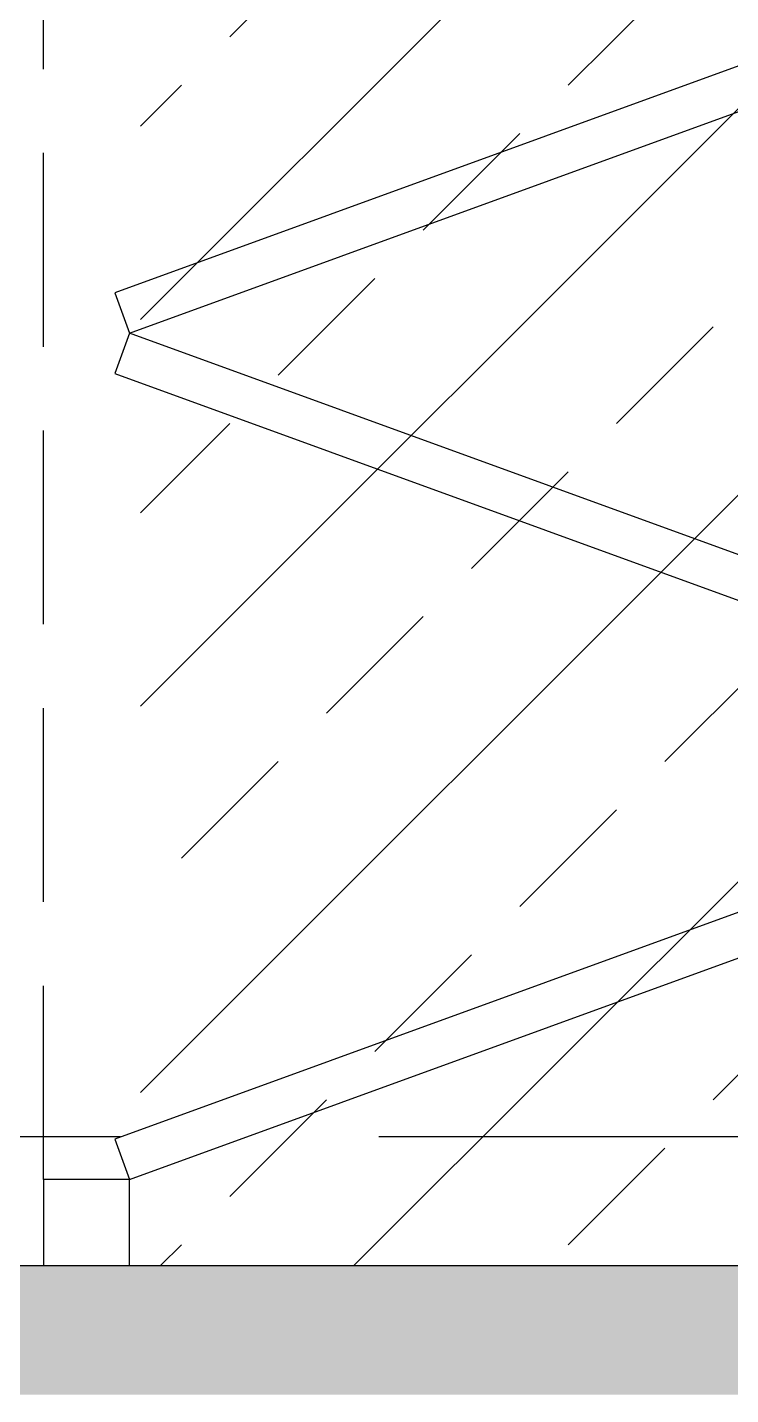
# Model space of a CAD drawing. Header units: millimetres. Extents: x -92759 to 184353, y -15225 to 86714.
# Drawn here: x 77720 to 78536, y 61041 to 62630 of the extents above; entities that cross this region are included whole.
import ezdxf

# ---------------------------------------------------------------- set-up
doc = ezdxf.new("R2010")
doc.units = ezdxf.units.MM
doc.linetypes.add('IDA - Grid Line', pattern=[2100, 1200, -300, 300, -300])
doc.linetypes.add('IDA - Hidden 065', pattern=[322.5, 225, -97.5])
for name, color, linetype in [('0-1', 9, 'Continuous'), ('A-_DOOR----_E', 8, 'Continuous'), ('A-_WALL----_H-1', 9, 'Continuous'), ('A-_WALLPRTN_E', 8, 'Continuous'), ('A-PATT-CONC', 8, 'Continuous')]:
    doc.layers.add(name, color=color, linetype=linetype)
doc.layers.add('A-_DETA----_E-5', color=7, linetype='IDA - Hidden 065', true_color=0xa5a5a5)
doc.layers.add('S-_ANOTGRID_E-1', color=9, linetype='IDA - Grid Line', true_color=0x808080)
doc.layers.add('HFI 9MM FPB', color=94, linetype='Continuous', lineweight=5)

# ---------------------------------------------------------------- blocks, each defined once
blk = doc.blocks.new('IDA - F - Multi - Fold - FL - IDA - F - Multi - Fold - 9300L x 3000H-9529820-BLK8_RHH_2ND STOREY PLAN')
at = {"layer": 'A-_DOOR----_E'}
for p, q in [((3566.8, 50), (3122.2, 1271.6)), ((4011.4, 1271.6), (3566.8, 50)), ((4550, 50), (4105.4, 1271.6)), ((3075.2, 1254.5), (3519.8, 32.9)), ((3613.8, 32.9), (4058.4, 1254.5)), ((4058.4, 1254.5), (4503, 32.9)), ((3519.8, 32.9), (3566.8, 50)), ((3566.8, 50), (3613.8, 32.9)), ((4503, 32.9), (4550, 50)), ((4650, 50), (4550, 50)), ((4550, 50), (4550, -50)), ((4550, -50), (4650, -50))]:
    blk.add_line(p, q, dxfattribs=at)
blk = doc.blocks.new('A$C3019c3af')
at = {"layer": 'A-_WALL----_H-1'}
h = blk.add_hatch(dxfattribs=at)
h.set_pattern_fill('FP_8', color=256, style=0, pattern_type=2)
h.set_pattern_definition([(0, (-11670.95, 40338.29), (609.6, 152.4), [50.292, -406.908, 50.292, -406.908, -2438.4]), (0, (-11670.95, 40338.29), (609.6, 152.4), [-914.4, 50.292, -864.108, 50.292, -406.908, -1066.8]), (0, (-11670.95, 40338.29), (609.6, 152.4), [-2286, 50.292, -254.508, 50.292, -711.708]), (120, (-11442.35, 40414.49), (-436.7823, 451.7291), [50.292, -406.908, 50.292, -406.908, -2438.4]), (120, (-11442.35, 40414.49), (-436.7823, 451.7291), [-914.4, 50.292, -864.108, 50.292, -406.908, -1066.8]), (120, (-11442.35, 40414.49), (-436.7823, 451.7291), [-2286, 50.292, -254.508, 50.292, -711.708]), (240, (-11366.15, 40719.29), (-172.8177, -604.1291), [50.292, -406.908, 50.292, -406.908, -2438.4]), (240, (-11366.15, 40719.29), (-172.8177, -604.1291), [-914.4, 50.292, -864.108, 50.292, -406.908, -1066.8]), (240, (-11366.15, 40719.29), (-172.8177, -604.1291), [-2286, 50.292, -254.508, 50.292, -711.708])])
h.paths.add_polyline_path([(-3300, 28300), (-50, 28300), (-50, 28450), (-3300, 28450), (-3300, 28419.2)])
h.paths.add_polyline_path([(-3900, 28300), (-3900, 28450), (-9700, 28450), (-9700, 28300), (-4167.3, 28300)])
h.paths.add_polyline_path([(-10300, 28300), (-10300, 28450), (-15175, 28450), (-15175, 28300), (-10507.7, 28300)])
at = {"layer": 'A-_DETA----_E-5'}
blk.add_line((-4962.5, 28550), (-4962.5, 37650), dxfattribs=at)
at = {"layer": 'A-_WALLPRTN_E'}
blk.add_line((-9700, 28450), (-3900, 28450), dxfattribs=at)
at = {"layer": 'S-_ANOTGRID_E-1'}
blk.add_line((-38173.1, 28600), (13784.7, 28600), dxfattribs=at)
at = {"layer": 'A-_DOOR----_E', "rotation": 269.9999999999999}
blk.add_blockref('IDA - F - Multi - Fold - FL - IDA - F - Multi - Fold - 9300L x 3000H-9529820-BLK8_RHH_2ND STOREY PLAN', (-4912.5, 33100), dxfattribs=at)
blk = doc.blocks.new('RCP_B8L2')
at = {"layer": 'HFI 9MM FPB'}
h = blk.add_hatch(dxfattribs=at)
h.set_pattern_fill('ANSI33', color=256, scale=50)
h.set_pattern_definition([(45, (-581589.02, -147239), (-224.5064, 224.5064), []), (45, (-581364.5, -147239), (-224.5064, 224.5064), [158.75, -79.375])])
h.paths.add_polyline_path([(-370899.3, -151102.3), (-373899.3, -151102.3), (-373899.3, -158302.3), (-370899.3, -158302.3)], flags=16)
edge = h.paths.add_edge_path()
edge.add_line((-373218.1, -158677.3), (-373818.1, -158677.3))
edge.add_line((-373818.1, -158677.3), (-373818.1, -159161.3))
edge.add_line((-373818.1, -159127.3), (-374768.1, -159127.3))
edge.add_line((-374768.1, -159127.3), (-374768.1, -149827.3))
edge.add_line((-374768.1, -149827.3), (-373818.1, -149827.3))
edge.add_line((-373818.1, -149827.3), (-373818.1, -150277.3))
edge.add_line((-373818.1, -150277.3), (-373218.1, -150277.3))
edge.add_line((-373218.1, -150277.3), (-373218.1, -149827.3))
edge.add_line((-373218.1, -149827.3), (-371918.1, -149827.3))
edge.add_line((-371918.1, -149827.3), (-371918.1, -150277.3))
edge.add_line((-371918.1, -150277.3), (-369968.1, -150277.3))
edge.add_line((-369968.1, -150277.3), (-369968.1, -157777.3))
edge.add_line((-369968.1, -157777.3), (-370568.1, -157777.3))
edge.add_line((-370568.1, -157777.3), (-370568.1, -159127.3))
edge.add_line((-370568.1, -159127.3), (-373218.1, -159127.3))
edge.add_line((-373218.1, -159127.3), (-373218.1, -158677.3))

msp = doc.modelspace()

# ---------------------------------------------------------------- block references
at = {"layer": '0-1'}
msp.add_blockref('A$C3019c3af', (82701.1, 32741.2), dxfattribs=at)
at = {"layer": 'A-PATT-CONC'}
msp.add_blockref('RCP_B8L2', (452619.1, 220318.5), dxfattribs=at)

doc.saveas('drawing.dxf')
